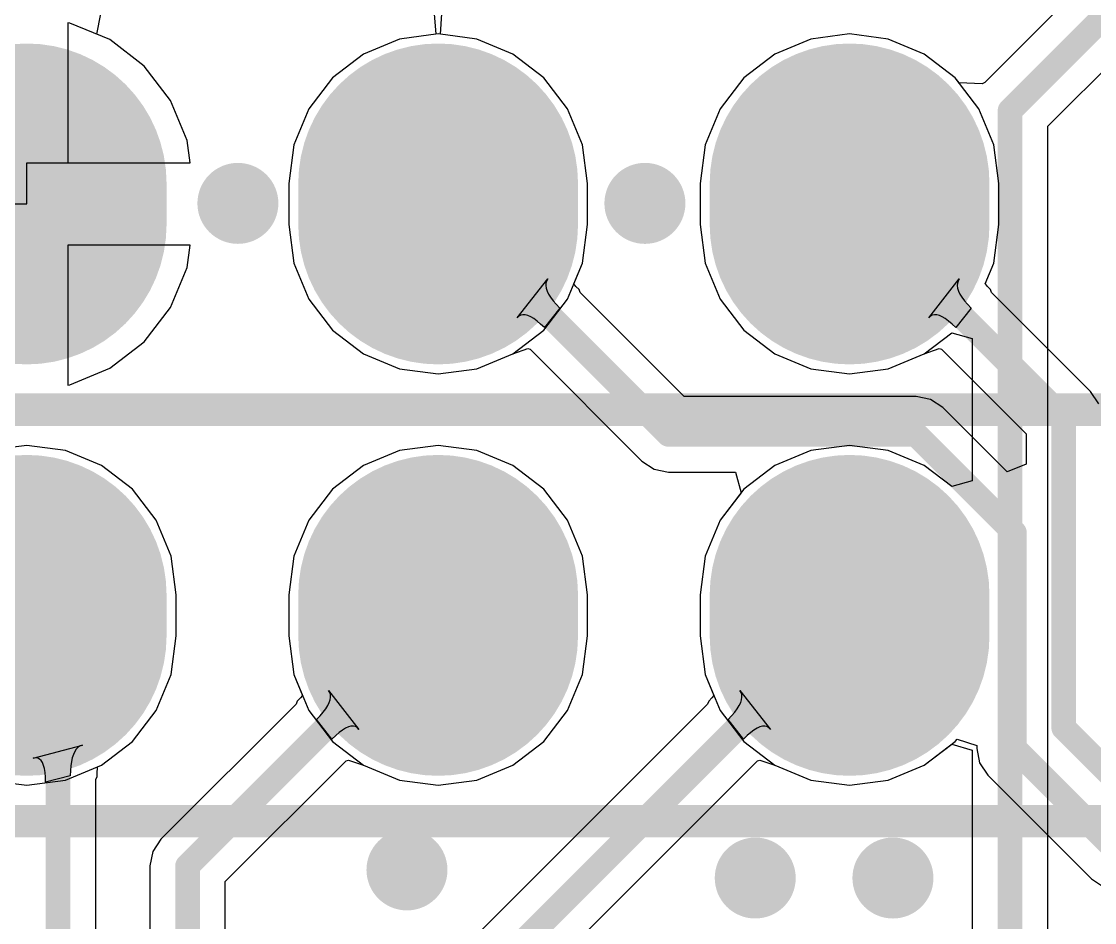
# Model space of a CAD drawing. Header units: millimetres. Extents: x 6.03 to 8.53, y 10.22 to 11.81.
# Drawn here: x 7.3866 to 7.6474, y 10.8927 to 11.1117 of the extents above; entities that cross this region are included whole.
import ezdxf

# ---------------------------------------------------------------- set-up
doc = ezdxf.new("R2010")
doc.units = ezdxf.units.MM
doc.header["$MEASUREMENT"] = 0
for name, color, linetype in [('BottomLayer', 5, 'Continuous'), ('BottomSolder', 6, 'Continuous'), ('MultiLayer', 9, 'Continuous'), ('TopLayer', 1, 'Continuous'), ('TopOverlay', 2, 'Continuous'), ('TopSolder', 216, 'Continuous')]:
    doc.layers.add(name, color=color, linetype=linetype)

# ---------------------------------------------------------------- blocks, each defined once
blk = doc.blocks.new('H______20X2_24')
at = {"layer": 'BottomLayer', "const_width": 0.06}
for points in [[(-0.055, 0.15), (-0.045, 0.15)], [(0.045, 0.15), (0.055, 0.15)], [(-0.055, 0.05), (-0.045, 0.05)], [(0.045, 0.05), (0.055, 0.05)], [(-0.055, -0.05), (-0.045, -0.05)], [(0.045, -0.05), (0.055, -0.05)]]:
    blk.add_lwpolyline(points, dxfattribs=at)
at = {"layer": 'BottomLayer', "const_width": 0.03}
for points in [[(-0.07, 0.15, 1), (-0.04, 0.15, 1)], [(-0.06, 0.15, 1), (-0.03, 0.15, 1)], [(0.03, 0.15, 1), (0.06, 0.15, 1)], [(0.04, 0.15, 1), (0.07, 0.15, 1)], [(-0.07, 0.05, 1), (-0.04, 0.05, 1)], [(-0.06, 0.05, 1), (-0.03, 0.05, 1)], [(0.03, 0.05, 1), (0.06, 0.05, 1)], [(0.04, 0.05, 1), (0.07, 0.05, 1)], [(-0.07, -0.05, 1), (-0.04, -0.05, 1)], [(-0.06, -0.05, 1), (-0.03, -0.05, 1)], [(0.03, -0.05, 1), (0.06, -0.05, 1)], [(0.04, -0.05, 1), (0.07, -0.05, 1)]]:
    blk.add_lwpolyline(points, format="xyb", close=True, dxfattribs=at)
at = {"layer": 'BottomSolder', "const_width": 0.068}
for points in [[(-0.055, 0.15), (-0.045, 0.15)], [(0.045, 0.15), (0.055, 0.15)], [(-0.055, 0.05), (-0.045, 0.05)], [(0.045, 0.05), (0.055, 0.05)], [(-0.055, -0.05), (-0.045, -0.05)], [(0.045, -0.05), (0.055, -0.05)]]:
    blk.add_lwpolyline(points, dxfattribs=at)
at = {"layer": 'BottomSolder', "const_width": 0.034}
for points in [[(-0.072, 0.15, 1), (-0.038, 0.15, 1)], [(-0.062, 0.15, 1), (-0.028, 0.15, 1)], [(0.028, 0.15, 1), (0.062, 0.15, 1)], [(0.038, 0.15, 1), (0.072, 0.15, 1)], [(-0.072, 0.05, 1), (-0.038, 0.05, 1)], [(-0.062, 0.05, 1), (-0.028, 0.05, 1)], [(0.028, 0.05, 1), (0.062, 0.05, 1)], [(0.038, 0.05, 1), (0.072, 0.05, 1)], [(-0.072, -0.05, 1), (-0.038, -0.05, 1)], [(-0.062, -0.05, 1), (-0.028, -0.05, 1)], [(0.028, -0.05, 1), (0.062, -0.05, 1)], [(0.038, -0.05, 1), (0.072, -0.05, 1)]]:
    blk.add_lwpolyline(points, format="xyb", close=True, dxfattribs=at)
at = {"layer": 'MultiLayer', "const_width": 0.06}
for points in [[(-0.055, 0.15), (-0.045, 0.15)], [(0.045, 0.15), (0.055, 0.15)], [(-0.055, 0.05), (-0.045, 0.05)], [(0.045, 0.05), (0.055, 0.05)], [(-0.055, -0.05), (-0.045, -0.05)], [(0.045, -0.05), (0.055, -0.05)]]:
    blk.add_lwpolyline(points, dxfattribs=at)
at = {"layer": 'MultiLayer', "const_width": 0.03}
for points in [[(-0.07, 0.15, 1), (-0.04, 0.15, 1)], [(-0.06, 0.15, 1), (-0.03, 0.15, 1)], [(0.03, 0.15, 1), (0.06, 0.15, 1)], [(0.04, 0.15, 1), (0.07, 0.15, 1)], [(-0.07, 0.05, 1), (-0.04, 0.05, 1)], [(-0.06, 0.05, 1), (-0.03, 0.05, 1)], [(0.03, 0.05, 1), (0.06, 0.05, 1)], [(0.04, 0.05, 1), (0.07, 0.05, 1)], [(-0.07, -0.05, 1), (-0.04, -0.05, 1)], [(-0.06, -0.05, 1), (-0.03, -0.05, 1)], [(0.03, -0.05, 1), (0.06, -0.05, 1)], [(0.04, -0.05, 1), (0.07, -0.05, 1)]]:
    blk.add_lwpolyline(points, format="xyb", close=True, dxfattribs=at)
at = {"layer": 'TopLayer', "const_width": 0.06}
for points in [[(-0.055, 0.15), (-0.045, 0.15)], [(0.045, 0.15), (0.055, 0.15)], [(-0.055, 0.05), (-0.045, 0.05)], [(0.045, 0.05), (0.055, 0.05)], [(-0.055, -0.05), (-0.045, -0.05)], [(0.045, -0.05), (0.055, -0.05)]]:
    blk.add_lwpolyline(points, dxfattribs=at)
at = {"layer": 'TopLayer', "const_width": 0.03}
for points in [[(-0.07, 0.15, 1), (-0.04, 0.15, 1)], [(-0.06, 0.15, 1), (-0.03, 0.15, 1)], [(0.03, 0.15, 1), (0.06, 0.15, 1)], [(0.04, 0.15, 1), (0.07, 0.15, 1)], [(-0.07, 0.05, 1), (-0.04, 0.05, 1)], [(-0.06, 0.05, 1), (-0.03, 0.05, 1)], [(0.03, 0.05, 1), (0.06, 0.05, 1)], [(0.04, 0.05, 1), (0.07, 0.05, 1)], [(-0.07, -0.05, 1), (-0.04, -0.05, 1)], [(-0.06, -0.05, 1), (-0.03, -0.05, 1)], [(0.03, -0.05, 1), (0.06, -0.05, 1)], [(0.04, -0.05, 1), (0.07, -0.05, 1)]]:
    blk.add_lwpolyline(points, format="xyb", close=True, dxfattribs=at)
at = {"layer": 'TopOverlay', "const_width": 0.00787}
for points in [[(0, 1), (0, -1)], [(0.1, 1), (0.1, -1)]]:
    blk.add_lwpolyline(points, dxfattribs=at)
at = {"layer": 'TopSolder', "const_width": 0.068}
for points in [[(-0.055, 0.15), (-0.045, 0.15)], [(0.045, 0.15), (0.055, 0.15)], [(-0.055, 0.05), (-0.045, 0.05)], [(0.045, 0.05), (0.055, 0.05)], [(-0.055, -0.05), (-0.045, -0.05)], [(0.045, -0.05), (0.055, -0.05)]]:
    blk.add_lwpolyline(points, dxfattribs=at)
at = {"layer": 'TopSolder', "const_width": 0.034}
for points in [[(-0.072, 0.15, 1), (-0.038, 0.15, 1)], [(-0.062, 0.15, 1), (-0.028, 0.15, 1)], [(0.028, 0.15, 1), (0.062, 0.15, 1)], [(0.038, 0.15, 1), (0.072, 0.15, 1)], [(-0.072, 0.05, 1), (-0.038, 0.05, 1)], [(-0.062, 0.05, 1), (-0.028, 0.05, 1)], [(0.028, 0.05, 1), (0.062, 0.05, 1)], [(0.038, 0.05, 1), (0.072, 0.05, 1)], [(-0.072, -0.05, 1), (-0.038, -0.05, 1)], [(-0.062, -0.05, 1), (-0.028, -0.05, 1)], [(0.028, -0.05, 1), (0.062, -0.05, 1)], [(0.038, -0.05, 1), (0.072, -0.05, 1)]]:
    blk.add_lwpolyline(points, format="xyb", close=True, dxfattribs=at)

msp = doc.modelspace()

# ---------------------------------------------------------------- linework, layer by layer
at = {"layer": 'BottomLayer'}
for p, q in [((7.39834, 11.11135), (7.39789, 11.11141)), ((7.39789, 11.11141), (7.39789, 11.07738)), ((7.40807, 11.10732), (7.39834, 11.11135)), ((7.48789, 11.10869), (7.4785, 11.10745)), ((7.49729, 11.10745), (7.48789, 11.10869)), ((7.58789, 11.10869), (7.5785, 11.10745)), ((7.59729, 11.10745), (7.58789, 11.10869)), ((7.41642, 11.1009), (7.40807, 11.10732)), ((7.4785, 11.10745), (7.46974, 11.10382)), ((7.50605, 11.10382), (7.49729, 11.10745)), ((7.5785, 11.10745), (7.56974, 11.10382)), ((7.60605, 11.10382), (7.59729, 11.10745)), ((7.46974, 11.10382), (7.46222, 11.09805)), ((7.51357, 11.09805), (7.50605, 11.10382)), ((7.56974, 11.10382), (7.56222, 11.09805)), ((7.61357, 11.09805), (7.60605, 11.10382)), ((7.42283, 11.09255), (7.41642, 11.1009)), ((7.46222, 11.09805), (7.45645, 11.09053)), ((7.51934, 11.09053), (7.51357, 11.09805)), ((7.56222, 11.09805), (7.55645, 11.09053)), ((7.61934, 11.09053), (7.61357, 11.09805)), ((7.42686, 11.08282), (7.42283, 11.09255)), ((7.45645, 11.09053), (7.45282, 11.08177)), ((7.52297, 11.08177), (7.51934, 11.09053)), ((7.55645, 11.09053), (7.55282, 11.08177)), ((7.62297, 11.08177), (7.61934, 11.09053)), ((7.42758, 11.07738), (7.42686, 11.08282)), ((7.45282, 11.08177), (7.45158, 11.07238)), ((7.5242, 11.07238), (7.52297, 11.08177)), ((7.55282, 11.08177), (7.55158, 11.07238)), ((7.6242, 11.07238), (7.62297, 11.08177)), ((7.39789, 11.07738), (7.42758, 11.07738)), ((7.45158, 11.07238), (7.45158, 11.06238)), ((7.5242, 11.06238), (7.5242, 11.07238)), ((7.55158, 11.07238), (7.55158, 11.06238)), ((7.6242, 11.06238), (7.6242, 11.07238)), ((7.45158, 11.06238), (7.45282, 11.05298)), ((7.52297, 11.05298), (7.5242, 11.06238)), ((7.55158, 11.06238), (7.55282, 11.05298)), ((7.62297, 11.05298), (7.6242, 11.06238)), ((7.42758, 11.05738), (7.39789, 11.05738)), ((7.39789, 11.05738), (7.39789, 11.02335)), ((7.42686, 11.05193), (7.42758, 11.05738)), ((7.42283, 11.0422), (7.42686, 11.05193)), ((7.45282, 11.05298), (7.45645, 11.04422)), ((7.52088, 11.04794), (7.52297, 11.05298)), ((7.55282, 11.05298), (7.55645, 11.04422)), ((7.62088, 11.04794), (7.62297, 11.05298)), ((7.50713, 11.03967), (7.51456, 11.04914)), ((7.51409, 11.04811), (7.51405, 11.04752)), ((7.51426, 11.04865), (7.51409, 11.04811)), ((7.51456, 11.04914), (7.51426, 11.04865)), ((7.52089, 11.04793), (7.52088, 11.04794)), ((7.52138, 11.04735), (7.52089, 11.04793)), ((7.60713, 11.03967), (7.61456, 11.04914)), ((7.61409, 11.04811), (7.61405, 11.04752)), ((7.61426, 11.04865), (7.61409, 11.04811)), ((7.61456, 11.04914), (7.61426, 11.04865)), ((7.62089, 11.04793), (7.62088, 11.04794)), ((7.62138, 11.04735), (7.62089, 11.04793)), ((7.51405, 11.04752), (7.51414, 11.04688)), ((7.51414, 11.04688), (7.51436, 11.0462)), ((7.51436, 11.0462), (7.51471, 11.04547)), ((7.51471, 11.04547), (7.5152, 11.04469)), ((7.52213, 11.04656), (7.52138, 11.04735)), ((7.52242, 11.04583), (7.52213, 11.04656)), ((7.54769, 11.02055), (7.52242, 11.04583)), ((7.61405, 11.04752), (7.61414, 11.04688)), ((7.61414, 11.04688), (7.61436, 11.0462)), ((7.61436, 11.0462), (7.61471, 11.04547)), ((7.61471, 11.04547), (7.6152, 11.04469)), ((7.62213, 11.04656), (7.62138, 11.04735)), ((7.62242, 11.04583), (7.62213, 11.04656)), ((7.64644, 11.02181), (7.62242, 11.04583)), ((7.45645, 11.04422), (7.46222, 11.0367)), ((7.5152, 11.04469), (7.51581, 11.04387)), ((7.51581, 11.04387), (7.51656, 11.043)), ((7.51656, 11.043), (7.51743, 11.04208)), ((7.55645, 11.04422), (7.56222, 11.0367)), ((7.6152, 11.04469), (7.61581, 11.04387)), ((7.61581, 11.04387), (7.61656, 11.043)), ((7.61656, 11.043), (7.61743, 11.04208)), ((7.41642, 11.03385), (7.42283, 11.0422)), ((7.50753, 11.04007), (7.50713, 11.03967)), ((7.50799, 11.04033), (7.50753, 11.04007)), ((7.50851, 11.04045), (7.50799, 11.04033)), ((7.50908, 11.04043), (7.50851, 11.04045)), ((7.50971, 11.04026), (7.50908, 11.04043)), ((7.51039, 11.03996), (7.50971, 11.04026)), ((7.51743, 11.04208), (7.51371, 11.03732)), ((7.60753, 11.04007), (7.60713, 11.03967)), ((7.60799, 11.04033), (7.60753, 11.04007)), ((7.60851, 11.04045), (7.60799, 11.04033)), ((7.60908, 11.04043), (7.60851, 11.04045)), ((7.60971, 11.04026), (7.60908, 11.04043)), ((7.61039, 11.03996), (7.60971, 11.04026)), ((7.61743, 11.04208), (7.61371, 11.03732)), ((7.51114, 11.03951), (7.51039, 11.03996)), ((7.51194, 11.03892), (7.51114, 11.03951)), ((7.51279, 11.03819), (7.51194, 11.03892)), ((7.51371, 11.03732), (7.51279, 11.03819)), ((7.61114, 11.03951), (7.61039, 11.03996)), ((7.61194, 11.03892), (7.61114, 11.03951)), ((7.61279, 11.03819), (7.61194, 11.03892)), ((7.61371, 11.03732), (7.61279, 11.03819)), ((7.46222, 11.0367), (7.46974, 11.03093)), ((7.56222, 11.0367), (7.56974, 11.03093)), ((7.40807, 11.02744), (7.41642, 11.03385)), ((7.46974, 11.03093), (7.4785, 11.0273)), ((7.49729, 11.0273), (7.50605, 11.03093)), ((7.50605, 11.03093), (7.5097, 11.03221)), ((7.5097, 11.03221), (7.51023, 11.03206)), ((7.51023, 11.03206), (7.53741, 11.00489)), ((7.56974, 11.03093), (7.5785, 11.0273)), ((7.59729, 11.0273), (7.60605, 11.03093)), ((7.60605, 11.03093), (7.6097, 11.03221)), ((7.6097, 11.03221), (7.61023, 11.03206)), ((7.61023, 11.03206), (7.63078, 11.01152)), ((7.39834, 11.02341), (7.40807, 11.02744)), ((7.4785, 11.0273), (7.48789, 11.02607)), ((7.48789, 11.02607), (7.49729, 11.0273)), ((7.5785, 11.0273), (7.58789, 11.02607)), ((7.58789, 11.02607), (7.59729, 11.0273)), ((7.39789, 11.02335), (7.39834, 11.02341)), ((7.64843, 11.01883), (7.64644, 11.02181)), ((7.60405, 11.02055), (7.54769, 11.02055)), ((7.60756, 11.01985), (7.60405, 11.02055)), ((7.61054, 11.01787), (7.60756, 11.01985)), ((7.62616, 11.00224), (7.61054, 11.01787)), ((7.63078, 11.01152), (7.63078, 11.00416)), ((7.38789, 11.00869), (7.3785, 11.00745)), ((7.39729, 11.00745), (7.38789, 11.00869)), ((7.40605, 11.00382), (7.39729, 11.00745)), ((7.4785, 11.00745), (7.46974, 11.00382)), ((7.48789, 11.00869), (7.4785, 11.00745)), ((7.49729, 11.00745), (7.48789, 11.00869)), ((7.50605, 11.00382), (7.49729, 11.00745)), ((7.41357, 10.99805), (7.40605, 11.00382)), ((7.46974, 11.00382), (7.46222, 10.99805)), ((7.51357, 10.99805), (7.50605, 11.00382)), ((7.53741, 11.00489), (7.54038, 11.0029)), ((7.63078, 11.00416), (7.62616, 11.00224)), ((7.54038, 11.0029), (7.54389, 11.0022)), ((7.54389, 11.0022), (7.56016, 11.0022)), ((7.56016, 11.0022), (7.56156, 10.9972)), ((7.41934, 10.99053), (7.41357, 10.99805)), ((7.46222, 10.99805), (7.45645, 10.99053)), ((7.51934, 10.99053), (7.51357, 10.99805)), ((7.56156, 10.9972), (7.55645, 10.99053)), ((7.42297, 10.98177), (7.41934, 10.99053)), ((7.45645, 10.99053), (7.45282, 10.98177)), ((7.52297, 10.98177), (7.51934, 10.99053)), ((7.55645, 10.99053), (7.55282, 10.98177)), ((7.4242, 10.97238), (7.42297, 10.98177)), ((7.45282, 10.98177), (7.45158, 10.97238)), ((7.5242, 10.97238), (7.52297, 10.98177)), ((7.55282, 10.98177), (7.55158, 10.97238)), ((7.4242, 10.96238), (7.4242, 10.97238)), ((7.45158, 10.97238), (7.45158, 10.96238)), ((7.5242, 10.96238), (7.5242, 10.97238)), ((7.55158, 10.97238), (7.55158, 10.96238)), ((7.42297, 10.95298), (7.4242, 10.96238)), ((7.45158, 10.96238), (7.45282, 10.95298)), ((7.52297, 10.95298), (7.5242, 10.96238)), ((7.55158, 10.96238), (7.55282, 10.95298)), ((7.41934, 10.94422), (7.42297, 10.95298)), ((7.45282, 10.95298), (7.45491, 10.94794)), ((7.51934, 10.94422), (7.52297, 10.95298)), ((7.55282, 10.95298), (7.55491, 10.94794)), ((7.46153, 10.94865), (7.46122, 10.94914)), ((7.46122, 10.94914), (7.46865, 10.93967)), ((7.56153, 10.94865), (7.56122, 10.94914)), ((7.56122, 10.94914), (7.56865, 10.93967)), ((7.45365, 10.94656), (7.45337, 10.94583)), ((7.45441, 10.94735), (7.45365, 10.94656)), ((7.4549, 10.94793), (7.45441, 10.94735)), ((7.45491, 10.94794), (7.4549, 10.94793)), ((7.46107, 10.94547), (7.46143, 10.9462)), ((7.46143, 10.9462), (7.46165, 10.94688)), ((7.4617, 10.94811), (7.46153, 10.94865)), ((7.46165, 10.94688), (7.46174, 10.94752)), ((7.46174, 10.94752), (7.4617, 10.94811)), ((7.55365, 10.94656), (7.55337, 10.94583)), ((7.55441, 10.94735), (7.55365, 10.94656)), ((7.5549, 10.94793), (7.55441, 10.94735)), ((7.55491, 10.94794), (7.5549, 10.94793)), ((7.56107, 10.94547), (7.56143, 10.9462)), ((7.56143, 10.9462), (7.56165, 10.94688)), ((7.5617, 10.94811), (7.56153, 10.94865)), ((7.56165, 10.94688), (7.56174, 10.94752)), ((7.56174, 10.94752), (7.5617, 10.94811)), ((7.41357, 10.9367), (7.41934, 10.94422)), ((7.45337, 10.94583), (7.4205, 10.91296)), ((7.55337, 10.94583), (7.44116, 10.83362)), ((7.45923, 10.943), (7.45998, 10.94387)), ((7.45998, 10.94387), (7.46059, 10.94469)), ((7.46059, 10.94469), (7.46107, 10.94547)), ((7.51357, 10.9367), (7.51934, 10.94422)), ((7.55923, 10.943), (7.55998, 10.94387)), ((7.55998, 10.94387), (7.56059, 10.94469)), ((7.56059, 10.94469), (7.56107, 10.94547)), ((7.45835, 10.94208), (7.45923, 10.943)), ((7.46208, 10.93732), (7.45835, 10.94208)), ((7.55835, 10.94208), (7.55923, 10.943)), ((7.56208, 10.93732), (7.55835, 10.94208)), ((7.46385, 10.93892), (7.46299, 10.93819)), ((7.46465, 10.93951), (7.46385, 10.93892)), ((7.4654, 10.93996), (7.46465, 10.93951)), ((7.46608, 10.94026), (7.4654, 10.93996)), ((7.46671, 10.94043), (7.46608, 10.94026)), ((7.46728, 10.94045), (7.46671, 10.94043)), ((7.4678, 10.94033), (7.46728, 10.94045)), ((7.46825, 10.94007), (7.4678, 10.94033)), ((7.46865, 10.93967), (7.46825, 10.94007)), ((7.56385, 10.93892), (7.56299, 10.93819)), ((7.56465, 10.93951), (7.56385, 10.93892)), ((7.5654, 10.93996), (7.56465, 10.93951)), ((7.56608, 10.94026), (7.5654, 10.93996)), ((7.56671, 10.94043), (7.56608, 10.94026)), ((7.56728, 10.94045), (7.56671, 10.94043)), ((7.5678, 10.94033), (7.56728, 10.94045)), ((7.56825, 10.94007), (7.5678, 10.94033)), ((7.56865, 10.93967), (7.56825, 10.94007)), ((7.38948, 10.93263), (7.40143, 10.93587)), ((7.40143, 10.93587), (7.40088, 10.93565)), ((7.40605, 10.93093), (7.41357, 10.9367)), ((7.46299, 10.93819), (7.46208, 10.93732)), ((7.50605, 10.93093), (7.51357, 10.9367)), ((7.56299, 10.93819), (7.56208, 10.93732)), ((7.60605, 10.93093), (7.61357, 10.9367)), ((7.61357, 10.9367), (7.61404, 10.93732)), ((7.61404, 10.93732), (7.61878, 10.93571)), ((7.39923, 10.93359), (7.39896, 10.93279)), ((7.39955, 10.93429), (7.39923, 10.93359)), ((7.39993, 10.93486), (7.39955, 10.93429)), ((7.40038, 10.93531), (7.39993, 10.93486)), ((7.40088, 10.93565), (7.40038, 10.93531)), ((7.61878, 10.93571), (7.61878, 10.93504)), ((7.61878, 10.93504), (7.61948, 10.93153)), ((7.39005, 10.93272), (7.38948, 10.93263)), ((7.39056, 10.93266), (7.39005, 10.93272)), ((7.39102, 10.93245), (7.39056, 10.93266)), ((7.39141, 10.93209), (7.39102, 10.93245)), ((7.39174, 10.93158), (7.39141, 10.93209)), ((7.39201, 10.93092), (7.39174, 10.93158)), ((7.39222, 10.93012), (7.39201, 10.93092)), ((7.39861, 10.93081), (7.39852, 10.92965)), ((7.39876, 10.93186), (7.39861, 10.93081)), ((7.39896, 10.93279), (7.39876, 10.93186)), ((7.40507, 10.93011), (7.40513, 10.93055)), ((7.40513, 10.93055), (7.40605, 10.93093)), ((7.43616, 10.90267), (7.46555, 10.93206)), ((7.45191, 10.81842), (7.56555, 10.93206)), ((7.46555, 10.93206), (7.46608, 10.93221)), ((7.46608, 10.93221), (7.46974, 10.93093)), ((7.46974, 10.93093), (7.4785, 10.9273)), ((7.49729, 10.9273), (7.50605, 10.93093)), ((7.56555, 10.93206), (7.56608, 10.93221)), ((7.56608, 10.93221), (7.56974, 10.93093)), ((7.56974, 10.93093), (7.5785, 10.9273)), ((7.59729, 10.9273), (7.60605, 10.93093)), ((7.61948, 10.93153), (7.62146, 10.92855)), ((7.39237, 10.92916), (7.39222, 10.93012)), ((7.39246, 10.92806), (7.39237, 10.92916)), ((7.39249, 10.9268), (7.39246, 10.92806)), ((7.39849, 10.92837), (7.39249, 10.9268)), ((7.39852, 10.92965), (7.39849, 10.92837)), ((7.40467, 10.9275), (7.40498, 10.92822)), ((7.40498, 10.92822), (7.40501, 10.92933)), ((7.40501, 10.92933), (7.40507, 10.93011)), ((7.62146, 10.92855), (7.64665, 10.90337)), ((7.40467, 10.76079), (7.40467, 10.9275)), ((7.4785, 10.9273), (7.48789, 10.92607)), ((7.48789, 10.92607), (7.49729, 10.9273)), ((7.5785, 10.9273), (7.58789, 10.92607)), ((7.58789, 10.92607), (7.59729, 10.9273)), ((7.4205, 10.91296), (7.41851, 10.90998)), ((7.41851, 10.90998), (7.41781, 10.90647)), ((7.41781, 10.90647), (7.41781, 10.7674)), ((7.43616, 10.83569), (7.43616, 10.90267)), ((7.64665, 10.90337), (7.64962, 10.90138))]:
    msp.add_line(p, q, dxfattribs=at)
for points, const_width in [([(7.4343, 11.06752, 1), (7.44414, 11.06752, 1)], 0.00984), ([(7.53322, 11.06752, 1), (7.54307, 11.06752, 1)], 0.00984), ([(7.48639, 11.06738, 1), (7.48939, 11.06738, 1)], 0.003), ([(7.58639, 11.06738, 1), (7.58939, 11.06738, 1)], 0.003), ([(7.63845, 11.01532, 1), (7.64145, 11.01532, 1)], 0.003), ([(7.63845, 11.01532, 1), (7.64145, 11.01532, 1)], 0.003), ([(7.54239, 11.01138, 1), (7.54539, 11.01138, 1)], 0.003), ([(7.54239, 11.01138, 1), (7.54539, 11.01138, 1)], 0.003), ([(7.60255, 11.01138, 1), (7.60555, 11.01138, 1)], 0.003), ([(7.60255, 11.01138, 1), (7.60555, 11.01138, 1)], 0.003), ([(7.62645, 10.98747, 1), (7.62945, 10.98747, 1)], 0.003), ([(7.62645, 10.98747, 1), (7.62945, 10.98747, 1)], 0.003), ([(7.38639, 10.96738, 1), (7.38939, 10.96738, 1)], 0.003), ([(7.48639, 10.96738, 1), (7.48939, 10.96738, 1)], 0.003), ([(7.58639, 10.96738, 1), (7.58939, 10.96738, 1)], 0.003), ([(7.39399, 10.95978, 1), (7.39699, 10.95978, 1)], 0.003), ([(7.39399, 10.95978, 1), (7.39699, 10.95978, 1)], 0.003), ([(7.63845, 10.94001, 1), (7.64145, 10.94001, 1)], 0.003), ([(7.63845, 10.94001, 1), (7.64145, 10.94001, 1)], 0.003), ([(7.62645, 10.93504, 1), (7.62945, 10.93504, 1)], 0.003), ([(7.62645, 10.93504, 1), (7.62945, 10.93504, 1)], 0.003), ([(7.47539, 10.90551, 1), (7.48524, 10.90551, 1)], 0.00984), ([(7.56004, 10.90354, 1), (7.56988, 10.90354, 1)], 0.00984), ([(7.5935, 10.90354, 1), (7.60335, 10.90354, 1)], 0.00984), ([(7.42549, 10.90647, 1), (7.42849, 10.90647, 1)], 0.003), ([(7.42549, 10.90647, 1), (7.42849, 10.90647, 1)], 0.003)]:
    msp.add_lwpolyline(points, format="xyb", close=True, dxfattribs=dict(at, const_width=const_width))
at = {"layer": 'BottomLayer', "const_width": 0.006}
for points in [[(7.48789, 11.06738), (7.54389, 11.01138)], [(7.58789, 11.06738), (7.63995, 11.01532)], [(7.63995, 10.94001), (7.63995, 11.01532)], [(7.54389, 11.01138), (7.60405, 11.01138)], [(7.60405, 11.01138), (7.62795, 10.98747)], [(7.62795, 10.93504), (7.62795, 10.98747)], [(7.38789, 10.96738), (7.39549, 10.95978)], [(7.42699, 10.90647), (7.48789, 10.96738)], [(7.44274, 10.82222), (7.58789, 10.96738)], [(7.39549, 10.75179), (7.39549, 10.95978)], [(7.63995, 10.94001), (7.6573, 10.92266)], [(7.62795, 10.93504), (7.65313, 10.90986)], [(7.42699, 10.7636), (7.42699, 10.90647)]]:
    msp.add_lwpolyline(points, dxfattribs=at)
at = {"layer": 'MultiLayer', "const_width": 0.00984}
for points in [[(7.4343, 11.06752, 1), (7.44414, 11.06752, 1)], [(7.53322, 11.06752, 1), (7.54307, 11.06752, 1)], [(7.47539, 10.90551, 1), (7.48524, 10.90551, 1)], [(7.56004, 10.90354, 1), (7.56988, 10.90354, 1)], [(7.5935, 10.90354, 1), (7.60335, 10.90354, 1)]]:
    msp.add_lwpolyline(points, format="xyb", close=True, dxfattribs=at)
at = {"layer": 'TopLayer'}
for p, q in [((7.63607, 11.08627), (7.71367, 11.16387)), ((7.66324, 11.13939), (7.62075, 11.09691)), ((7.40495, 11.10861), (7.40594, 11.11361)), ((7.48696, 11.11361), (7.48729, 11.10861)), ((7.4885, 11.10861), (7.48882, 11.11361)), ((7.40807, 11.10732), (7.40495, 11.10861)), ((7.48377, 11.10814), (7.4785, 11.10745)), ((7.48729, 11.10861), (7.48377, 11.10814)), ((7.49201, 11.10814), (7.4885, 11.10861)), ((7.49729, 11.10745), (7.49201, 11.10814)), ((7.58789, 11.10869), (7.5785, 11.10745)), ((7.59729, 11.10745), (7.58789, 11.10869)), ((7.41642, 11.1009), (7.40807, 11.10732)), ((7.4785, 11.10745), (7.46974, 11.10382)), ((7.50605, 11.10382), (7.49729, 11.10745)), ((7.5785, 11.10745), (7.56974, 11.10382)), ((7.60605, 11.10382), (7.59729, 11.10745)), ((7.46974, 11.10382), (7.46222, 11.09805)), ((7.51357, 11.09805), (7.50605, 11.10382)), ((7.56974, 11.10382), (7.56222, 11.09805)), ((7.61357, 11.09805), (7.60605, 11.10382)), ((7.42283, 11.09255), (7.41642, 11.1009)), ((7.46222, 11.09805), (7.45645, 11.09053)), ((7.51934, 11.09053), (7.51357, 11.09805)), ((7.56222, 11.09805), (7.55645, 11.09053)), ((7.61454, 11.09678), (7.61357, 11.09805)), ((7.62009, 11.09657), (7.61454, 11.09678)), ((7.62075, 11.09691), (7.62009, 11.09657)), ((7.42686, 11.08282), (7.42283, 11.09255)), ((7.45645, 11.09053), (7.45282, 11.08177)), ((7.52297, 11.08177), (7.51934, 11.09053)), ((7.55645, 11.09053), (7.55282, 11.08177)), ((7.63607, 10.88401), (7.63607, 11.08627)), ((7.42758, 11.07738), (7.42686, 11.08282)), ((7.45282, 11.08177), (7.45158, 11.07238)), ((7.5242, 11.07238), (7.52297, 11.08177)), ((7.55282, 11.08177), (7.55158, 11.07238)), ((7.38789, 11.06738), (7.38789, 11.07738)), ((7.38789, 11.07738), (7.42758, 11.07738)), ((7.45158, 11.07238), (7.45158, 11.06238)), ((7.5242, 11.06238), (7.5242, 11.07238)), ((7.55158, 11.07238), (7.55158, 11.06238)), ((7.37789, 11.06738), (7.38789, 11.06738)), ((7.45158, 11.06238), (7.45282, 11.05298)), ((7.52297, 11.05298), (7.5242, 11.06238)), ((7.55158, 11.06238), (7.55282, 11.05298)), ((7.42758, 11.05738), (7.39789, 11.05738)), ((7.39789, 11.05738), (7.39789, 11.02335)), ((7.42686, 11.05193), (7.42758, 11.05738)), ((7.42283, 11.0422), (7.42686, 11.05193)), ((7.45282, 11.05298), (7.45645, 11.04422)), ((7.51934, 11.04422), (7.52297, 11.05298)), ((7.55282, 11.05298), (7.55645, 11.04422)), ((7.45645, 11.04422), (7.46222, 11.0367)), ((7.51357, 11.0367), (7.51934, 11.04422)), ((7.55645, 11.04422), (7.56222, 11.0367)), ((7.41642, 11.03385), (7.42283, 11.0422)), ((7.46222, 11.0367), (7.46974, 11.03093)), ((7.50605, 11.03093), (7.51357, 11.0367)), ((7.56222, 11.0367), (7.56974, 11.03093)), ((7.60605, 11.03093), (7.61272, 11.03605)), ((7.61272, 11.03605), (7.61772, 11.03465)), ((7.40807, 11.02744), (7.41642, 11.03385)), ((7.61772, 11.03465), (7.61772, 11.00011)), ((7.46974, 11.03093), (7.4785, 11.0273)), ((7.49729, 11.0273), (7.50605, 11.03093)), ((7.56974, 11.03093), (7.5785, 11.0273)), ((7.59729, 11.0273), (7.60605, 11.03093)), ((7.39834, 11.02341), (7.40807, 11.02744)), ((7.4785, 11.0273), (7.48789, 11.02607)), ((7.48789, 11.02607), (7.49729, 11.0273)), ((7.5785, 11.0273), (7.58789, 11.02607)), ((7.58789, 11.02607), (7.59729, 11.0273)), ((7.39789, 11.02335), (7.39834, 11.02341)), ((7.38789, 11.00869), (7.3785, 11.00745)), ((7.39729, 11.00745), (7.38789, 11.00869)), ((7.40605, 11.00382), (7.39729, 11.00745)), ((7.4785, 11.00745), (7.46974, 11.00382)), ((7.48789, 11.00869), (7.4785, 11.00745)), ((7.49729, 11.00745), (7.48789, 11.00869)), ((7.50605, 11.00382), (7.49729, 11.00745)), ((7.5785, 11.00745), (7.56974, 11.00382)), ((7.58789, 11.00869), (7.5785, 11.00745)), ((7.59729, 11.00745), (7.58789, 11.00869)), ((7.60605, 11.00382), (7.59729, 11.00745)), ((7.41357, 10.99805), (7.40605, 11.00382)), ((7.46974, 11.00382), (7.46222, 10.99805)), ((7.51357, 10.99805), (7.50605, 11.00382)), ((7.56974, 11.00382), (7.56222, 10.99805)), ((7.61272, 10.99871), (7.60605, 11.00382)), ((7.61772, 11.00011), (7.61272, 10.99871)), ((7.41934, 10.99053), (7.41357, 10.99805)), ((7.46222, 10.99805), (7.45645, 10.99053)), ((7.51934, 10.99053), (7.51357, 10.99805)), ((7.56222, 10.99805), (7.55645, 10.99053)), ((7.42297, 10.98177), (7.41934, 10.99053)), ((7.45645, 10.99053), (7.45282, 10.98177)), ((7.52297, 10.98177), (7.51934, 10.99053)), ((7.55645, 10.99053), (7.55282, 10.98177)), ((7.4242, 10.97238), (7.42297, 10.98177)), ((7.45282, 10.98177), (7.45158, 10.97238)), ((7.5242, 10.97238), (7.52297, 10.98177)), ((7.55282, 10.98177), (7.55158, 10.97238)), ((7.4242, 10.96238), (7.4242, 10.97238)), ((7.45158, 10.97238), (7.45158, 10.96238)), ((7.5242, 10.96238), (7.5242, 10.97238)), ((7.55158, 10.97238), (7.55158, 10.96238)), ((7.42297, 10.95298), (7.4242, 10.96238)), ((7.45158, 10.96238), (7.45282, 10.95298)), ((7.52297, 10.95298), (7.5242, 10.96238)), ((7.55158, 10.96238), (7.55282, 10.95298)), ((7.41934, 10.94422), (7.42297, 10.95298)), ((7.45282, 10.95298), (7.45645, 10.94422)), ((7.51934, 10.94422), (7.52297, 10.95298)), ((7.55282, 10.95298), (7.55645, 10.94422)), ((7.41357, 10.9367), (7.41934, 10.94422)), ((7.45645, 10.94422), (7.46222, 10.9367)), ((7.51357, 10.9367), (7.51934, 10.94422)), ((7.55645, 10.94422), (7.56222, 10.9367)), ((7.40605, 10.93093), (7.41357, 10.9367)), ((7.46222, 10.9367), (7.46974, 10.93093)), ((7.50605, 10.93093), (7.51357, 10.9367)), ((7.56222, 10.9367), (7.56974, 10.93093)), ((7.60605, 10.93093), (7.61272, 10.93605)), ((7.61272, 10.93605), (7.61772, 10.93465)), ((7.61772, 10.93465), (7.61772, 10.88677)), ((7.39729, 10.9273), (7.40605, 10.93093)), ((7.46974, 10.93093), (7.4785, 10.9273)), ((7.49729, 10.9273), (7.50605, 10.93093)), ((7.56974, 10.93093), (7.5785, 10.9273)), ((7.59729, 10.9273), (7.60605, 10.93093)), ((7.3785, 10.9273), (7.38789, 10.92607)), ((7.38789, 10.92607), (7.39729, 10.9273)), ((7.4785, 10.9273), (7.48789, 10.92607)), ((7.48789, 10.92607), (7.49729, 10.9273)), ((7.5785, 10.9273), (7.58789, 10.92607)), ((7.58789, 10.92607), (7.59729, 10.9273))]:
    msp.add_line(p, q, dxfattribs=at)
at = {"layer": 'TopLayer', "const_width": 0.006}
for points in [[(7.62689, 11.09007), (7.71771, 11.18089)], [(7.62689, 10.87386), (7.62689, 11.09007)]]:
    msp.add_lwpolyline(points, dxfattribs=at)
at = {"layer": 'TopLayer'}
for points, const_width in [([(7.62539, 11.09007, 1), (7.62839, 11.09007, 1)], 0.003), ([(7.62539, 11.09007, 1), (7.62839, 11.09007, 1)], 0.003), ([(7.4343, 11.06752, 1), (7.44414, 11.06752, 1)], 0.00984), ([(7.53322, 11.06752, 1), (7.54307, 11.06752, 1)], 0.00984), ([(7.47539, 10.90551, 1), (7.48524, 10.90551, 1)], 0.00984), ([(7.56004, 10.90354, 1), (7.56988, 10.90354, 1)], 0.00984), ([(7.5935, 10.90354, 1), (7.60335, 10.90354, 1)], 0.00984)]:
    msp.add_lwpolyline(points, format="xyb", close=True, dxfattribs=dict(at, const_width=const_width))

# ---------------------------------------------------------------- block references
at = {"rotation": 270}
msp.add_blockref('H______20X2_24', (7.43789, 11.01738), dxfattribs=at)

doc.saveas('drawing.dxf')
